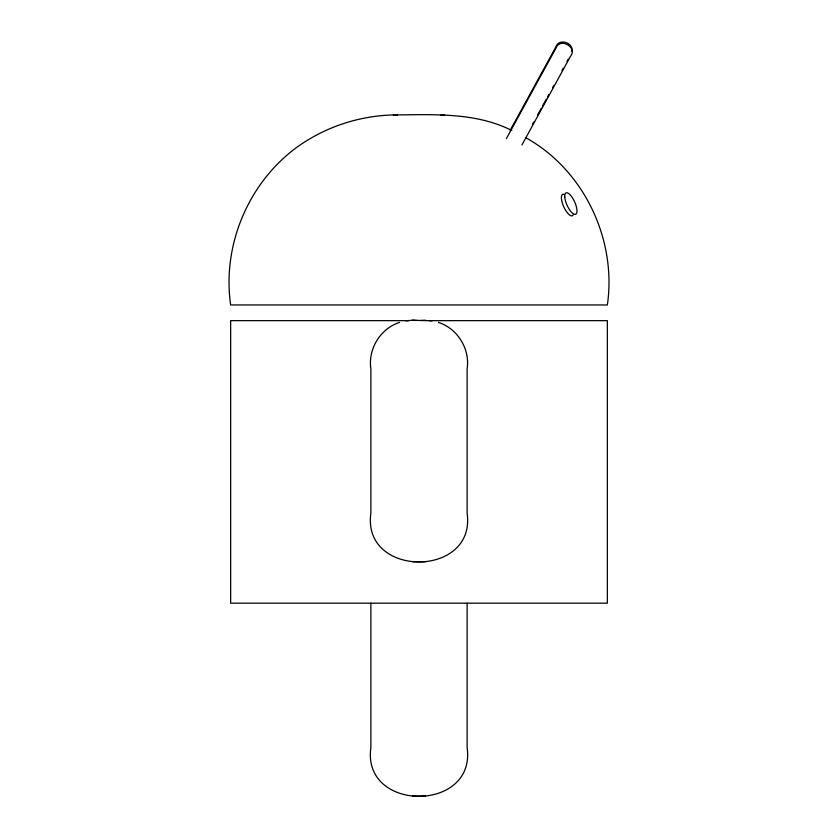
<?xml version="1.0" encoding="UTF-8"?>
<svg xmlns="http://www.w3.org/2000/svg" width="838" height="838" viewBox="0 0 838 838"><rect width="100%" height="100%" fill="white"/><g stroke="black" fill="none" stroke-linecap="round" stroke-linejoin="round"><path stroke-width="1.26" d="M572.04 51.516C573.684 42.602 558.81 37.762 555.856 46.959L510.164 130.309M506.403 138.542L555.856 48.342C559.648 37.04 578 47.127 570.469 56.376L521.906 145.005M532.539 124.213L533.796 121.929M537.546 115.078L541.306 108.228M542.553 105.944L546.313 99.094M547.56 96.81L548.817 94.526M552.567 87.676L553.824 85.392M561.963 70.549L563.209 68.266M566.97 61.415L568.216 59.131M399.537 322.41C380.494 328.496 367.809 349.017 370.878 368.772L370.878 513.149C361.587 578.189 476.413 578.189 467.122 513.149L467.122 368.772C470.191 349.017 457.506 328.496 438.463 322.41M511.767 130.466C475.167 111.988 433.078 114.733 393.347 114.942C358.968 115.77 325.259 127.009 297.26 146.975C248.436 182.527 222.018 245.178 230.649 304.959L607.351 304.959C616.946 239.343 583.782 169.622 525.436 137.516M405.906 320.818L412.443 320.221L432.094 320.818M370.878 603.182L370.878 747.548C361.587 812.588 476.413 812.588 467.122 747.548L467.122 603.182M440.798 115.194L444.653 114.942M421.189 320.504L425.557 320.221M412.443 561.69L425.557 561.69M412.443 796.1L425.557 796.1M408.735 320.65L230.649 320.65L230.649 603.182L607.351 603.182L607.351 320.65L429.266 320.65M393.347 114.942L397.202 115.194M412.443 320.221L416.811 320.504M573.171 214.968A11.742 4.148 65.7 0 1 563.744 206.787A11.742 4.148 65.7 0 1 563.817 194.301M564.77 197.213A11.742 4.148 65.7 0 0 574.564 214.339A11.742 4.148 65.7 0 0 573.255 199.14A11.742 4.148 65.7 0 0 564.77 197.213"/></g></svg>
